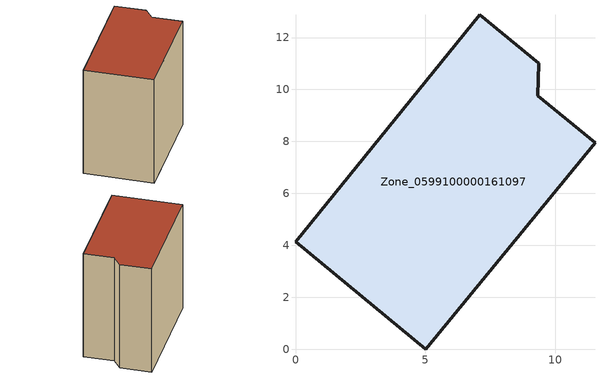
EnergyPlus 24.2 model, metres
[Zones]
Zone_0599100000161097
 floor ground (C_G): 0,4.14 7.09,12.87 9.38,11 9.32,9.75 11.53,7.94 5.03,0 z0
 wall outside (C_F): 5.03,0 11.53,7.94 9.32,9.75 9.38,11 7.09,12.87 0,4.14 5.03,0 z0:10.8
 roof outside (C_R): 7.09,12.87 0,4.14 5.03,0 11.53,7.94 9.32,9.75 9.38,11 z10.8
[BUILDING]
Pand.0599100000161097: North Axis=0; Terrain=City; Loads Convergence Tolerance Value=0.04; Temperature Convergence Tolerance Value=0.4; Solar Distribution=FullExterior; Maximum Number of Warmup Days=25; Minimum Number of Warmup Days=1
[Site:Location]
Rotterdam.The.Hague.AP_ZH_NLD Design_Conditions: Latitude=51.96; Longitude=4.45; Time Zone=1; Elevation=-4.5
[SITE:GROUNDTEMPERATURE:BUILDINGSURFACE]
18, 18, 18, 18, 18, 18, 18, 18, 18, 18, 18, 18
[MATERIAL] Thermal Absorptance=0.9; Solar Absorptance=0.7; Visible Absorptance=0.7
Name | Roughness | Thickness | Conductivity | Density | Specific Heat
G.TC.1946 | MediumSmooth | 0.15 | 1 | 540 | 1210
F.TC.1946 | Rough | 0.3 | 0.857143 | 1920 | 840
R.TC.1946 | MediumRough | 0.2 | 0.909091 | 1500 | 1000
[CONSTRUCTION]
C_G: G.TC.1946
C_F: F.TC.1946
C_R: R.TC.1946
[ZONE]
Zone_0599100000161097: Type=1; Multiplier=1; Ceiling Height=Autocalculate; Volume=Autocalculate; Floor Area=autocalculate; Part of Total Floor Area=Yes
[ZONEINFILTRATION:DESIGNFLOWRATE]
Infil_Zone_0599100000161097: Zone or ZoneList or Space or SpaceList=Zone_0599100000161097; Schedule=AlwaysOn; Design Flow Rate Calculation Method=Flow/Area; Flow Rate per Floor Area=0.003; Constant Term Coefficient=1; Temperature Term Coefficient=0; Velocity Term Coefficient=0; Velocity Squared Term Coefficient=0
[HVACTEMPLATE:ZONE:IDEALLOADSAIRSYSTEM]
Zone_0599100000161097: Maximum Heating Supply Air Temperature=50; Minimum Cooling Supply Air Temperature=13; Maximum Heating Supply Air Humidity Ratio=0.0156; Minimum Cooling Supply Air Humidity Ratio=0.0077; Heating Limit=NoLimit; Cooling Limit=NoLimit; Dehumidification Control Type=ConstantSensibleHeatRatio; Cooling Sensible Heat Ratio=0.7; Dehumidification Setpoint=60; Humidification Control Type=None; Humidification Setpoint=30; Outdoor Air Method=None; Outdoor Air Flow Rate per Person=0.00944; Outdoor Air Flow Rate per Zone Floor Area=0; Outdoor Air Flow Rate per Zone=0; Demand Controlled Ventilation Type=None; Outdoor Air Economizer Type=NoEconomizer; Heat Recovery Type=None; Sensible Heat Recovery Effectiveness=0.7; Latent Heat Recovery Effectiveness=0.65
[ZONECONTROL:THERMOSTAT]
ThermostatControl_Zone_0599100000161097: Zone or ZoneList=Zone_0599100000161097; Control Type Schedule=DualSetpointControlType; Control 1=Thermostat_Zone_0599100000161097; Temperature Difference Between Cutout And Setpoint=0
[THERMOSTATSETPOINT:DUALSETPOINT]
Thermostat_Zone_0599100000161097: Heating Setpoint Temperature Schedule=HeatingSetpoint_Zone_0599100000161097; Cooling Setpoint Temperature Schedule=CoolingSetpoint_Zone_0599100000161097
[SCHEDULE:COMPACT]
HeatingSetpoint_Zone_0599100000161097: Through: 12/31, For: AllDays, Until: 24:00, 21
CoolingSetpoint_Zone_0599100000161097: Through: 12/31, For: AllDays, Until: 24:00, 24
DualSetpointControlType: Through: 12/31, For: AllDays, Until: 24:00, 4
AlwaysOn: Through: 12/31, For: AllDays, Until: 24:00, 1
